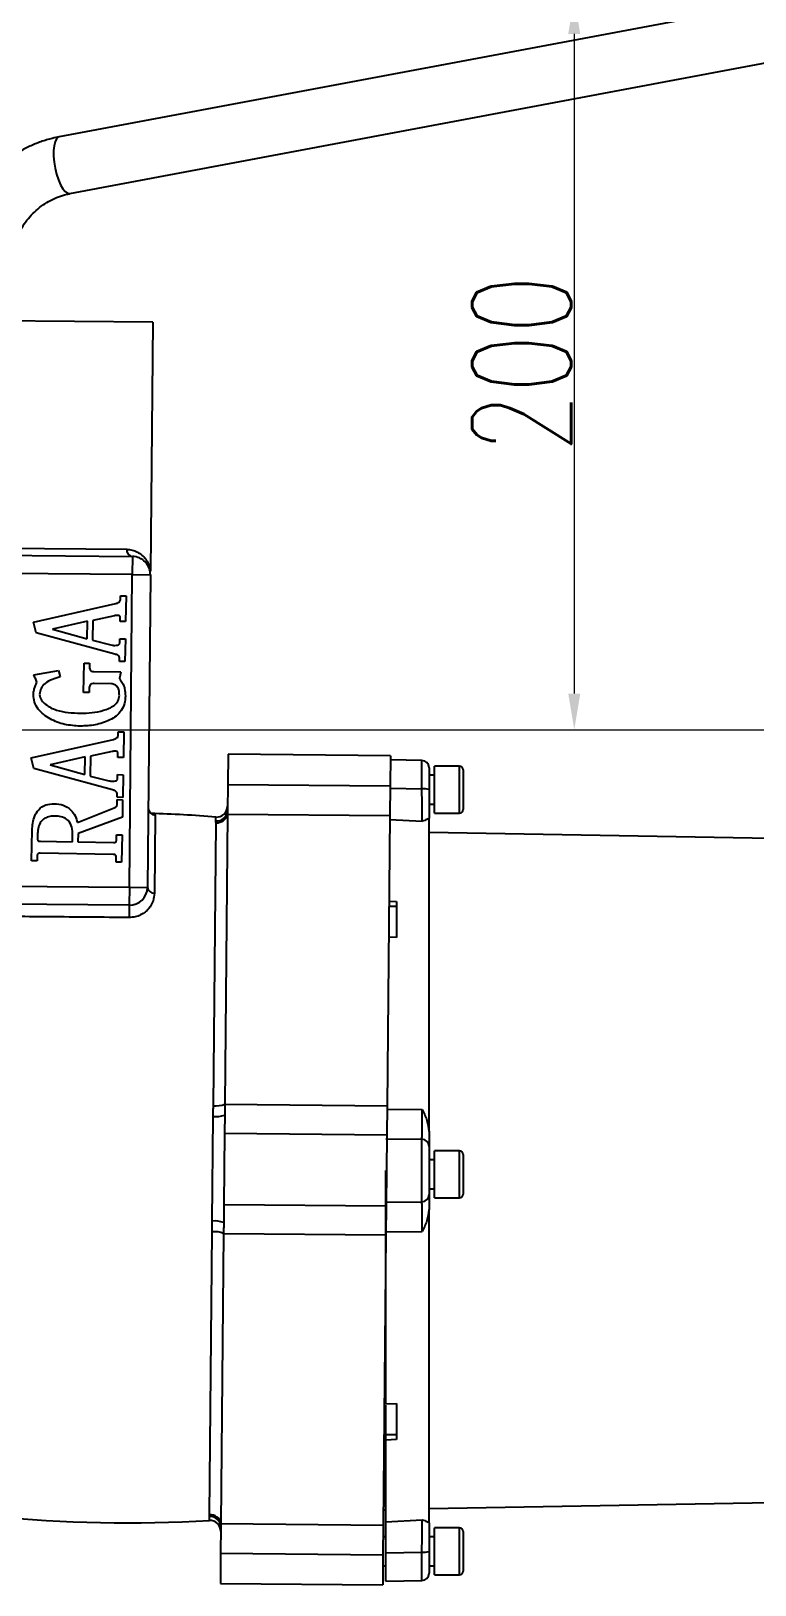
# Model space of a CAD drawing. Header units: millimetres. Extents: x 7861 to 11104, y 3791 to 6084.
# Drawn here: x 9463.9 to 9664.6, y 4180.2 to 4611.2 of the extents above; entities that cross this region are included whole.
import ezdxf

# ---------------------------------------------------------------- set-up
doc = ezdxf.new("R2010")
doc.units = ezdxf.units.MM
doc.layers.add('AM_5', color=3, linetype='Continuous', lineweight=25)
doc.styles.add('SLDTEXTSTYLE1', font='txt.shx', dxfattribs={"width": 0.7, "bigfont": 'gbcbig.shx'})
doc.dimstyles.new('SLDDIMSTYLE12$0', dxfattribs={"dimtxt": 12, "dimasz": 10, "dimexe": 0, "dimexo": 0.0625, "dimgap": 0.875, "dimtad": 1, "dimdec": 1, "dimlfac": 1.8, "dimrnd": 1e-09, "dimzin": 12, "dimdsep": 46, "dimtxsty": 'SLDTEXTSTYLE1', "dimcen": 0.09, "dimdle": 8.16, "dimclrd": 3, "dimclre": 3, "dimadec": 0, "dimazin": 3, "dimtfac": 1, "dimtdec": 1, "dimtofl": 0, "dimtmove": 0, "dimatfit": 3, "dimfxl": 0, "dimfrac": 2, "dimtolj": 1, "dimlwd": 5, "dimlwe": 5, "dimarcsym": 0})

# ---------------------------------------------------------------- blocks, each defined once
blk = doc.blocks.new('*D93')
at = {"layer": 'AM_5', "color": 3, "lineweight": 5, "transparency": 16777216}
blk.add_line((9323.59, 4417.47), (9323.59, 4856.52), dxfattribs=at)
at = {"layer": 'AM_5', "color": 3, "linetype": 'Continuous', "lineweight": 5, "transparency": 16777216}
for p, q in [((9333.59, 4856.52), (9723.89, 4856.52)), ((9733.89, 4381.74), (9733.89, 4856.52))]:
    blk.add_line(p, q, dxfattribs=at)
at = {"layer": 'AM_5', "color": 3, "transparency": 16777216}
for points in [[(9333.59, 4858.18), (9333.59, 4854.85), (9323.59, 4856.52)], [(9723.89, 4858.18), (9723.89, 4854.85), (9733.89, 4856.52)]]:
    blk.add_solid(points, dxfattribs=at)
at = {"layer": 'Defpoints', "color": 0, "transparency": 16777216}
for p in [(9733.89, 4856.52), (9323.59, 4417.41), (9733.89, 4381.68)]:
    blk.add_point(p, dxfattribs=at)
at = {"layer": 'AM_5', "color": 0, "transparency": 16777216, "insert": (9528.74, 4871.11), "char_height": 12, "attachment_point": 5, "style": 'SLDTEXTSTYLE1'}
blk.add_mtext('\\A1;{\\H2.28571x;410}', dxfattribs=at)
blk = doc.blocks.new('*D87')
at = {"layer": 'AM_5', "color": 3, "lineweight": 5, "transparency": 16777216}
blk.add_line((9637.77, 4848.91), (9710.56, 4848.91), dxfattribs=at)
at = {"layer": 'AM_5', "color": 3, "linetype": 'Continuous', "lineweight": 5, "transparency": 16777216}
for p, q in [((9710.56, 4838.91), (9710.56, 4427.41)), ((9323.65, 4417.41), (9710.56, 4417.41))]:
    blk.add_line(p, q, dxfattribs=at)
at = {"layer": 'AM_5', "color": 3, "transparency": 16777216}
for points in [[(9708.89, 4838.91), (9712.22, 4838.91), (9710.56, 4848.91)], [(9708.89, 4427.41), (9712.22, 4427.41), (9710.56, 4417.41)]]:
    blk.add_solid(points, dxfattribs=at)
at = {"layer": 'Defpoints', "color": 0, "transparency": 16777216}
for p in [(9637.71, 4848.91), (9323.59, 4417.41), (9710.56, 4417.41)]:
    blk.add_point(p, dxfattribs=at)
at = {"layer": 'AM_5', "color": 0, "transparency": 16777216, "insert": (9695.97, 4660.56), "char_height": 12, "attachment_point": 5, "rotation": 90, "style": 'SLDTEXTSTYLE1'}
blk.add_mtext('\\A1;{\\H2.28571x;430}', dxfattribs=at)
blk = doc.blocks.new('*D88')
at = {"layer": 'AM_5', "color": 3, "lineweight": 5, "transparency": 16777216}
blk.add_line((9676.86, 4620.35), (9614.5, 4620.35), dxfattribs=at)
at = {"layer": 'AM_5', "color": 3, "linetype": 'Continuous', "lineweight": 5, "transparency": 16777216}
for p, q in [((9614.5, 4610.35), (9614.5, 4427.41)), ((9323.65, 4417.41), (9614.5, 4417.41))]:
    blk.add_line(p, q, dxfattribs=at)
at = {"layer": 'AM_5', "color": 3, "transparency": 16777216}
for points in [[(9612.83, 4610.35), (9616.17, 4610.35), (9614.5, 4620.35)], [(9612.83, 4427.41), (9616.17, 4427.41), (9614.5, 4417.41)]]:
    blk.add_solid(points, dxfattribs=at)
at = {"layer": 'Defpoints', "color": 0, "transparency": 16777216}
for p in [(9676.92, 4620.35), (9323.59, 4417.41), (9614.5, 4417.41)]:
    blk.add_point(p, dxfattribs=at)
at = {"layer": 'AM_5', "color": 0, "transparency": 16777216, "insert": (9599.91, 4518.88), "char_height": 12, "attachment_point": 5, "rotation": 90, "style": 'SLDTEXTSTYLE1'}
blk.add_mtext('\\A1;{\\H2.28571x;200}', dxfattribs=at)

msp = doc.modelspace()

# ---------------------------------------------------------------- linework, layer by layer
at = {"color": 7, "linetype": 'Continuous', "lineweight": 25}
for p, q in [((9677.384, 4620.507), (9471.739, 4581.814)), ((9474.697, 4566.09), (9680.343, 4604.783)), ((9497.64, 4530.378), (9453.642, 4530.785)), ((9497.64, 4530.378), (9497.001, 4461.354)), ((9454.768, 4465.772), (9492.038, 4465.427)), ((9456.286, 4467.758), (9490.44, 4467.442)), ((9492.038, 4465.427), (9491.992, 4460.427)), ((9491.992, 4460.427), (9457.013, 4460.751)), ((9491.19, 4373.712), (9491.992, 4460.427)), ((9491.992, 4460.427), (9496.992, 4460.381)), ((9496.992, 4460.381), (9496.189, 4373.666)), ((9464.634, 4447.26), (9487.381, 4452.379)), ((9488.707, 4453.405), (9488.728, 4454.518)), ((9488.728, 4454.518), (9490.264, 4454.493)), ((9490.264, 4454.493), (9490.144, 4447.366)), ((9465.377, 4444.278), (9464.634, 4447.26)), ((9479.534, 4447.539), (9469.843, 4445.291)), ((9479.456, 4442.612), (9479.534, 4447.539)), ((9481.072, 4447.723), (9480.983, 4442.218)), ((9487.071, 4448.984), (9481.072, 4447.723)), ((9488.608, 4447.391), (9488.622, 4448.301)), ((9490.144, 4447.366), (9488.608, 4447.391)), ((9487.16, 4438.345), (9465.377, 4444.278)), ((9469.843, 4445.291), (9479.456, 4442.612)), ((9480.983, 4442.218), (9486.082, 4440.924)), ((9488.511, 4441.495), (9488.532, 4442.608)), ((9488.532, 4442.608), (9490.068, 4442.583)), ((9490.068, 4442.583), (9489.961, 4436.307)), ((9478.491, 4427.729), (9478.625, 4435.845)), ((9478.625, 4435.845), (9480.16, 4435.82)), ((9480.16, 4435.82), (9480.137, 4434.424)), ((9488.426, 4436.332), (9488.438, 4437.102)), ((9489.961, 4436.307), (9488.426, 4436.332)), ((9464.67, 4432.576), (9471.58, 4433.829)), ((9471.58, 4433.829), (9472.013, 4432.064)), ((9481.343, 4433.53), (9488.775, 4433.407)), ((9486.197, 4430.156), (9481.425, 4430.233)), ((9480.026, 4427.704), (9478.491, 4427.729)), ((9480.043, 4428.897), (9480.026, 4427.704)), ((9463.999, 4409.594), (9486.746, 4414.713)), ((9488.072, 4415.739), (9488.093, 4416.852)), ((9488.093, 4416.852), (9489.629, 4416.827)), ((9489.629, 4416.827), (9489.509, 4409.7)), ((9464.742, 4406.612), (9463.999, 4409.594)), ((9478.899, 4409.874), (9469.208, 4407.625)), ((9478.822, 4404.946), (9478.899, 4409.874)), ((9480.437, 4410.057), (9480.348, 4404.552)), ((9486.437, 4411.318), (9480.437, 4410.057)), ((9487.974, 4409.725), (9487.987, 4410.635)), ((9489.509, 4409.7), (9487.974, 4409.725)), ((9518.532, 4410.587), (9518.454, 4402.214)), ((9563.53, 4410.17), (9518.532, 4410.587)), ((9563.53, 4410.17), (9563.453, 4401.798)), ((9572.275, 4408.87), (9563.519, 4409.023)), ((9572.275, 4400.975), (9572.275, 4408.87)), ((9486.525, 4400.679), (9464.742, 4406.612)), ((9469.208, 4407.625), (9478.822, 4404.946)), ((9480.348, 4404.552), (9485.447, 4403.258)), ((9487.876, 4403.829), (9487.897, 4404.942)), ((9487.897, 4404.942), (9489.433, 4404.917)), ((9489.433, 4404.917), (9489.327, 4398.641)), ((9575.721, 4404.784), (9574.24, 4404.784)), ((9582.721, 4407.284), (9575.721, 4407.284)), ((9575.721, 4394.284), (9575.721, 4407.284)), ((9582.721, 4394.284), (9582.721, 4407.284)), ((9583.721, 4406.284), (9583.721, 4395.284)), ((9518.454, 4402.214), (9518.388, 4395.029)), ((9518.454, 4402.214), (9563.453, 4401.798)), ((9563.453, 4401.798), (9563.376, 4393.571)), ((9563.447, 4401.195), (9572.275, 4400.975)), ((9476.768, 4391.673), (9486.941, 4395.699)), ((9487.751, 4396.484), (9487.776, 4398.019)), ((9487.776, 4398.019), (9489.311, 4397.994)), ((9487.791, 4398.666), (9487.804, 4399.436)), ((9489.327, 4398.641), (9487.791, 4398.666)), ((9489.311, 4397.994), (9489.229, 4393.104)), ((9574.24, 4396.784), (9575.721, 4396.784)), ((9489.229, 4393.104), (9476.96, 4388.621)), ((9498.327, 4393.734), (9498.127, 4372.096)), ((9514.469, 4313.127), (9515.196, 4391.602)), ((9515.152, 4392.1), (9515.162, 4393.186)), ((9518.378, 4393.987), (9517.634, 4313.537)), ((9518.378, 4393.987), (9563.376, 4393.571)), ((9563.376, 4393.571), (9562.632, 4313.121)), ((9563.367, 4392.517), (9572.345, 4392.058)), ((9575.721, 4394.284), (9582.721, 4394.284)), ((9464.095, 4381.066), (9464.232, 4389.493)), ((9465.754, 4388.617), (9465.729, 4387.055)), ((9475.386, 4386.308), (9475.425, 4388.742)), ((9476.96, 4388.621), (9476.922, 4386.283)), ((9487.591, 4386.698), (9487.616, 4388.233)), ((9487.616, 4388.233), (9489.151, 4388.208)), ((9489.151, 4388.208), (9489.028, 4380.659)), ((9703.767, 4386.634), (9574.24, 4388.895)), ((9486.731, 4382.826), (9466.453, 4383.158)), ((9466.51, 4386.454), (9475.386, 4386.308)), ((9476.922, 4386.283), (9486.788, 4386.122)), ((9465.63, 4381.041), (9464.095, 4381.066)), ((9465.647, 4382.234), (9465.63, 4381.041)), ((9487.492, 4380.684), (9487.509, 4381.877)), ((9489.028, 4380.659), (9487.492, 4380.684)), ((9456.999, 4374.028), (9491.19, 4373.712)), ((9491.19, 4373.712), (9491.143, 4368.712)), ((9491.19, 4373.712), (9496.189, 4373.666)), ((9563.157, 4369.87), (9565.24, 4369.792)), ((9491.143, 4368.712), (9456.828, 4369.03)), ((9565.24, 4368.369), (9563.143, 4368.369)), ((9565.24, 4359.797), (9563.065, 4359.878)), ((9514.125, 4281.125), (9514.394, 4310.158)), ((9517.558, 4310.494), (9517.606, 4310.573)), ((9517.606, 4310.573), (9517.559, 4305.461)), ((9517.634, 4313.537), (9562.632, 4313.121)), ((9562.632, 4313.121), (9562.557, 4305.044)), ((9562.623, 4312.178), (9572.345, 4312.063)), ((9517.559, 4305.461), (9517.377, 4285.762)), ((9517.559, 4305.461), (9562.557, 4305.044)), ((9562.557, 4305.044), (9562.375, 4285.346)), ((9562.24, 4303.98), (9572.275, 4303.831)), ((9572.275, 4286.478), (9572.275, 4303.831)), ((9575.721, 4298.081), (9574.24, 4298.081)), ((9582.721, 4300.581), (9575.721, 4300.581)), ((9575.721, 4287.581), (9575.721, 4300.581)), ((9582.721, 4287.581), (9582.721, 4300.581)), ((9583.721, 4299.581), (9583.721, 4288.581)), ((9574.24, 4290.081), (9575.721, 4290.081)), ((9517.377, 4285.762), (9517.329, 4280.65)), ((9517.377, 4285.762), (9562.375, 4285.346)), ((9562.24, 4286.329), (9572.275, 4286.478)), ((9562.375, 4285.346), (9562.3, 4277.269)), ((9575.721, 4287.581), (9582.721, 4287.581)), ((9517.282, 4280.73), (9517.329, 4280.65)), ((9513.42, 4199.68), (9514.146, 4278.155)), ((9517.302, 4277.686), (9516.557, 4197.236)), ((9517.302, 4277.686), (9562.3, 4277.269)), ((9562.3, 4277.269), (9561.556, 4196.819)), ((9562.24, 4278.127), (9572.345, 4278.246)), ((9562.24, 4256.104), (9562.104, 4256.133)), ((9562.077, 4253.145), (9562.24, 4253.111)), ((9562.24, 4230.4), (9565.24, 4230.512)), ((9562.24, 4221.94), (9565.24, 4221.94)), ((9562.24, 4220.405), (9562.24, 4221.94)), ((9565.24, 4220.517), (9562.24, 4220.405)), ((9574.24, 4201.414), (9703.767, 4203.675)), ((9513.357, 4198.097), (9513.367, 4199.183)), ((9561.594, 4201.016), (9562.24, 4201)), ((9562.24, 4197.735), (9572.345, 4198.252)), ((9516.548, 4196.194), (9516.481, 4189.009)), ((9516.557, 4197.236), (9561.556, 4196.819)), ((9561.556, 4196.819), (9561.479, 4188.592)), ((9562.24, 4193.525), (9561.525, 4193.525)), ((9575.721, 4193.525), (9574.24, 4193.525)), ((9582.721, 4196.025), (9575.721, 4196.025)), ((9575.721, 4189.525), (9575.721, 4196.025)), ((9582.721, 4189.525), (9582.721, 4196.025)), ((9583.721, 4195.025), (9583.721, 4189.525)), ((9516.481, 4189.009), (9516.404, 4180.637)), ((9516.481, 4189.009), (9561.479, 4188.592)), ((9562.24, 4189.084), (9572.275, 4189.334)), ((9572.275, 4181.439), (9572.275, 4189.334)), ((9575.721, 4183.025), (9575.721, 4189.525)), ((9582.721, 4183.025), (9582.721, 4189.525)), ((9583.721, 4189.525), (9583.721, 4184.025)), ((9561.479, 4188.592), (9561.402, 4180.22)), ((9561.451, 4185.525), (9562.24, 4185.525)), ((9574.24, 4185.525), (9575.721, 4185.525)), ((9516.404, 4180.637), (9561.402, 4180.22)), ((9562.24, 4181.264), (9572.275, 4181.439)), ((9575.721, 4183.025), (9582.721, 4183.025))]:
    msp.add_line(p, q, dxfattribs=at)
at = {"color": 7, "linetype": 'Continuous', "lineweight": 25, "flags": 128}
msp.add_lwpolyline([(9471.739, 4581.814), (9471.482, 4581.726), (9470.975, 4581.271), (9470.574, 4580.473), (9470.296, 4579.37), (9470.155, 4578.013), (9470.157, 4576.467), (9470.302, 4574.803), (9470.583, 4573.1), (9470.988, 4571.436), (9471.497, 4569.89), (9472.087, 4568.534), (9472.729, 4567.431), (9473.394, 4566.633), (9474.051, 4566.177), (9474.669, 4566.085), (9474.697, 4566.09)], dxfattribs=at)
at = {"color": 7, "linetype": 'Continuous', "lineweight": 25}
for centre, radius, start, end in [((9492.27, 4467.252), 1.839, 174.06389, 262.77702), ((9491.992, 4460.427), 5, 359.46975, 89.46975), ((9572.24, 4406.87), 2, 0, 89), ((9582.721, 4406.284), 1, 0, 90), ((9572.756, 4395.647), 5.35, 73.8962, 95.15834), ((9498.389, 4395.728), 1.996, 179.58251, 268.20441), ((9515.398, 4396.177), 3, 265.48139, 359.46975), ((9485.928, 4023.271), 371.068, 85.48139, 88.26805), ((9515.402, 4395.075), 2.986, 265.19411, 359.11726), ((9515.447, 4394.582), 2.991, 265.17255, 348.53459), ((9582.721, 4395.284), 1, 270, 0), ((9491.19, 4373.712), 5, 269.46975, 359.46975), ((9497.981, 4373.897), 1.807, 187.36353, 274.61362), ((9613.344, 4365.488), 122.243, 178.48867, 180.0874), ((9515.207, 4317.552), 7.439, 263.72539, 288.42263), ((9515.194, 4319.936), 6.848, 263.92272, 290.86986), ((9572.245, 4301.836), 1.995, 0.12484, 89.13021), ((9582.721, 4299.581), 1, 0, 90), ((9572.245, 4288.473), 1.995, 270.86979, 359.87516), ((9582.721, 4288.581), 1, 270, 0), ((9514.801, 4273.716), 7.439, 70.517, 95.21406), ((9514.745, 4271.334), 6.848, 68.06964, 95.01678), ((9490.974, 4568.489), 371.068, 254.81724, 273.45811), ((9513.538, 4195.102), 3, 359.46975, 93.45811), ((9513.562, 4196.203), 2.986, 359.82225, 93.74539), ((9513.616, 4196.696), 2.991, 10.40491, 93.76695), ((9582.721, 4195.025), 1, 0, 90), ((9572.756, 4194.663), 5.35, 264.84166, 286.1038), ((9572.24, 4183.439), 2, 271, 0), ((9582.721, 4184.025), 1, 270, 0)]:
    msp.add_arc(centre, radius, start, end, dxfattribs=at)
for points, knots in [([(9471.739, 4581.814), (9471.093, 4581.681), (9469.37, 4581.326), (9466.625, 4580.492), (9463.552, 4579.248), (9460.599, 4577.71), (9457.793, 4575.897), (9455.15, 4573.825), (9452.716, 4571.492), (9451.015, 4569.644), (9450.207, 4568.521), (9450.06, 4568.317)], [0, 0, 0, 0, 0.07644841, 0.20395917, 0.3315336, 0.45922047, 0.58705266, 0.71505474, 0.84324251, 0.97162313, 1, 1, 1, 1]), ([(9457.986, 4544.407), (9457.992, 4544.812), (9458.012, 4546.085), (9458.245, 4548.217), (9458.794, 4550.755), (9459.616, 4553.203), (9460.694, 4555.525), (9462.014, 4557.69), (9463.556, 4559.669), (9465.3, 4561.436), (9467.222, 4562.967), (9469.297, 4564.242), (9471.499, 4565.239), (9473.321, 4565.809), (9474.399, 4566.029), (9474.697, 4566.09)], [0, 0, 0, 0, 0.0388685, 0.122312, 0.205783, 0.2892937, 0.372903, 0.4566768, 0.540689, 0.6250196, 0.7097504, 0.7949563, 0.8806914, 0.9669723, 1, 1, 1, 1]), ([(9490.44, 4467.442), (9490.971, 4467.397), (9492.05, 4467.305), (9493.445, 4466.721), (9494.471, 4466.018), (9495.186, 4465.326), (9495.664, 4464.749), (9496.02, 4464.209), (9496.281, 4463.732), (9496.464, 4463.343), (9496.664, 4462.837), (9496.861, 4462.226), (9496.958, 4461.623), (9497.001, 4461.354)], [0, 0, 0, 0, 0.1628704, 0.3314217, 0.4993427, 0.5864084, 0.6692955, 0.7482557, 0.7935025, 0.8354185, 0.8741145, 0.9437361, 1, 1, 1, 1]), ([(9487.381, 4452.379), (9487.699, 4452.478), (9488.143, 4452.615), (9488.61, 4453.019), (9488.675, 4453.277), (9488.707, 4453.405)], [0, 0, 0, 0, 0.5601282, 0.7808039, 1, 1, 1, 1]), ([(9487.982, 4449.104), (9487.81, 4449.1), (9487.501, 4449.093), (9487.203, 4449.017), (9487.071, 4448.984)], [0, 0, 0, 0, 0.55976568, 1, 1, 1, 1]), ([(9488.622, 4448.301), (9488.622, 4448.428), (9488.621, 4448.606), (9488.572, 4448.828), (9488.477, 4449), (9488.244, 4449.077), (9488.07, 4449.095), (9487.982, 4449.104)], [0, 0, 0, 0, 0.3139199, 0.4380097, 0.5609066, 0.7790995, 1, 1, 1, 1]), ([(9486.082, 4440.924), (9486.277, 4440.882), (9486.627, 4440.808), (9486.983, 4440.792), (9487.14, 4440.785)], [0, 0, 0, 0, 0.5600892, 1, 1, 1, 1]), ([(9487.14, 4440.785), (9487.433, 4440.792), (9487.799, 4440.8), (9488.214, 4440.944), (9488.393, 4441.076), (9488.5, 4441.276), (9488.507, 4441.422), (9488.511, 4441.495)], [0, 0, 0, 0, 0.4997087, 0.6253075, 0.74988, 0.8749065, 1, 1, 1, 1]), ([(9480.137, 4434.424), (9480.163, 4434.266), (9480.217, 4433.95), (9480.684, 4433.568), (9481.093, 4433.544), (9481.343, 4433.53)], [0, 0, 0, 0, 0.2792798, 0.559615, 1, 1, 1, 1]), ([(9488.438, 4437.102), (9488.421, 4437.288), (9488.385, 4437.66), (9487.921, 4438.186), (9487.449, 4438.285), (9487.16, 4438.345)], [0, 0, 0, 0, 0.2801792, 0.5598482, 1, 1, 1, 1]), ([(9465.486, 4430.551), (9465.373, 4430.943), (9465.17, 4431.647), (9464.824, 4432.291), (9464.67, 4432.576)], [0, 0, 0, 0, 0.5573748, 1, 1, 1, 1]), ([(9465.074, 4429.378), (9465.161, 4429.594), (9465.315, 4429.979), (9465.434, 4430.376), (9465.486, 4430.551)], [0, 0, 0, 0, 0.5601683, 1, 1, 1, 1]), ([(9472.013, 4432.064), (9471.283, 4431.841), (9469.824, 4431.395), (9467.913, 4430.442), (9466.519, 4428.941), (9466.348, 4427.737), (9466.263, 4427.135)], [0, 0, 0, 0, 0.2810763, 0.5615149, 0.7809411, 1, 1, 1, 1]), ([(9481.425, 4430.233), (9481.217, 4430.226), (9480.804, 4430.212), (9480.282, 4429.889), (9480.07, 4429.383), (9480.052, 4429.059), (9480.043, 4428.897)], [0, 0, 0, 0, 0.280911, 0.5582699, 0.7787555, 1, 1, 1, 1]), ([(9488.404, 4426.914), (9488.395, 4427.323), (9488.375, 4428.138), (9487.961, 4429.231), (9487.146, 4429.957), (9486.514, 4430.09), (9486.197, 4430.156)], [0, 0, 0, 0, 0.2808751, 0.5605628, 0.7799317, 1, 1, 1, 1]), ([(9488.775, 4433.407), (9488.721, 4433.094), (9488.626, 4432.535), (9488.51, 4431.979), (9488.46, 4431.735)], [0, 0, 0, 0, 0.5605094, 1, 1, 1, 1]), ([(9488.46, 4431.735), (9488.466, 4431.612), (9488.476, 4431.39), (9488.628, 4431.231), (9488.695, 4431.161)], [0, 0, 0, 0, 0.5575041, 1, 1, 1, 1]), ([(9488.695, 4431.161), (9488.954, 4430.802), (9489.471, 4430.084), (9490.004, 4428.576), (9490.053, 4427.439), (9490.083, 4426.744)], [0, 0, 0, 0, 0.2802018, 0.5601492, 1, 1, 1, 1]), ([(9464.583, 4427.162), (9464.623, 4427.587), (9464.694, 4428.348), (9464.958, 4429.063), (9465.074, 4429.378)], [0, 0, 0, 0, 0.559723, 1, 1, 1, 1]), ([(9477.543, 4418.383), (9476.102, 4418.48), (9473.223, 4418.673), (9469.814, 4419.993), (9467.387, 4421.55), (9465.83, 4423.062), (9464.742, 4424.993), (9464.636, 4426.439), (9464.583, 4427.162)], [0, 0, 0, 0, 0.250198, 0.5000902, 0.6252933, 0.7503338, 0.8751628, 1, 1, 1, 1]), ([(9466.263, 4427.135), (9466.402, 4426.589), (9466.682, 4425.488), (9468.022, 4424.389), (9469.395, 4423.446), (9471.488, 4422.611), (9474.25, 4422.091), (9476.485, 4422.005), (9477.602, 4421.963)], [0, 0, 0, 0, 0.1232326, 0.2482824, 0.3735693, 0.4988535, 0.7492999, 1, 1, 1, 1]), ([(9490.083, 4426.744), (9490.031, 4426.04), (9489.928, 4424.634), (9489.04, 4422.676), (9487.582, 4421.111), (9485.124, 4419.723), (9481.763, 4418.566), (9478.95, 4418.444), (9477.543, 4418.383)], [0, 0, 0, 0, 0.1250629, 0.2499226, 0.3747956, 0.499904, 0.7499191, 1, 1, 1, 1]), ([(9477.602, 4421.963), (9478.685, 4421.986), (9480.849, 4422.033), (9483.503, 4422.608), (9485.557, 4423.298), (9486.98, 4424.071), (9488.163, 4425.285), (9488.324, 4426.372), (9488.404, 4426.914)], [0, 0, 0, 0, 0.2504412, 0.5008397, 0.6261308, 0.7511804, 0.8757098, 1, 1, 1, 1]), ([(9486.746, 4414.713), (9487.065, 4414.812), (9487.508, 4414.95), (9487.975, 4415.353), (9488.04, 4415.611), (9488.072, 4415.739)], [0, 0, 0, 0, 0.5601282, 0.7808039, 1, 1, 1, 1]), ([(9487.347, 4411.438), (9487.175, 4411.434), (9486.867, 4411.427), (9486.568, 4411.352), (9486.437, 4411.318)], [0, 0, 0, 0, 0.5597657, 1, 1, 1, 1]), ([(9487.987, 4410.635), (9487.987, 4410.762), (9487.986, 4410.94), (9487.937, 4411.162), (9487.842, 4411.334), (9487.61, 4411.411), (9487.435, 4411.429), (9487.347, 4411.438)], [0, 0, 0, 0, 0.31391986, 0.43800974, 0.56090663, 0.77909947, 1, 1, 1, 1]), ([(9574.24, 4406.87), (9574.24, 4406.787), (9574.24, 4406.615), (9574.24, 4405.232), (9574.24, 4403.203), (9574.24, 4401.573), (9574.24, 4400.787)], [0, 0, 0, 0, 0.2412869, 0.5, 0.7587131, 1, 1, 1, 1]), ([(9485.447, 4403.258), (9485.643, 4403.216), (9485.992, 4403.142), (9486.348, 4403.126), (9486.505, 4403.119)], [0, 0, 0, 0, 0.5600892, 1, 1, 1, 1]), ([(9486.505, 4403.119), (9486.798, 4403.126), (9487.165, 4403.134), (9487.579, 4403.278), (9487.758, 4403.41), (9487.866, 4403.61), (9487.873, 4403.756), (9487.876, 4403.829)], [0, 0, 0, 0, 0.4997087, 0.6253075, 0.74988, 0.8749065, 1, 1, 1, 1]), ([(9487.804, 4399.436), (9487.786, 4399.622), (9487.751, 4399.994), (9487.286, 4400.52), (9486.814, 4400.619), (9486.525, 4400.679)], [0, 0, 0, 0, 0.2801792, 0.5598482, 1, 1, 1, 1]), ([(9572.345, 4392.058), (9572.344, 4392.333), (9572.343, 4392.703), (9572.338, 4393.658), (9572.334, 4394.336), (9572.328, 4395.152), (9572.318, 4396.17), (9572.306, 4397.481), (9572.292, 4399.111), (9572.281, 4400.334), (9572.275, 4400.975)], [0, 0, 0, 0, 0.2442906, 0.329037, 0.4144904, 0.500125, 0.5979935, 0.7157718, 0.8510735, 1, 1, 1, 1]), ([(9574.24, 4400.787), (9574.24, 4400.027), (9574.24, 4398.512), (9574.24, 4396.384), (9574.24, 4394.427), (9574.24, 4393.362), (9574.24, 4392.828)], [0, 0, 0, 0, 0.2507669, 0.5000113, 0.749245, 1, 1, 1, 1]), ([(9464.232, 4389.493), (9464.265, 4390.171), (9464.333, 4391.527), (9464.881, 4393.504), (9465.998, 4395.371), (9467.956, 4396.733), (9469.563, 4396.835), (9470.368, 4396.885)], [0, 0, 0, 0, 0.187363, 0.3745086, 0.5612143, 0.7801737, 1, 1, 1, 1]), ([(9470.368, 4396.885), (9471.215, 4396.816), (9472.904, 4396.677), (9474.878, 4395.293), (9476.25, 4393.593), (9476.596, 4392.312), (9476.768, 4391.673)], [0, 0, 0, 0, 0.2803422, 0.5595546, 0.7801923, 1, 1, 1, 1]), ([(9486.941, 4395.699), (9487.147, 4395.789), (9487.433, 4395.913), (9487.707, 4396.221), (9487.736, 4396.396), (9487.751, 4396.484)], [0, 0, 0, 0, 0.5604742, 0.7797483, 1, 1, 1, 1]), ([(9470.593, 4393.442), (9470.105, 4393.427), (9469.13, 4393.396), (9467.723, 4392.916), (9466.509, 4391.894), (9465.86, 4390.336), (9465.789, 4389.191), (9465.754, 4388.617)], [0, 0, 0, 0, 0.1870992, 0.3738744, 0.5601486, 0.7795676, 1, 1, 1, 1]), ([(9475.425, 4388.742), (9475.369, 4389.46), (9475.257, 4390.892), (9474.008, 4392.595), (9472.278, 4393.337), (9471.156, 4393.407), (9470.593, 4393.442)], [0, 0, 0, 0, 0.27997044, 0.55873638, 0.77892779, 1, 1, 1, 1]), ([(9497.484, 4393.984), (9497.64, 4393.967), (9498.227, 4393.901), (9498.284, 4393.805), (9498.327, 4393.734)], [0, 0, 0, 0, 0.2647653, 1, 1, 1, 1]), ([(9515.196, 4391.602), (9515.188, 4391.701), (9515.175, 4391.878), (9515.159, 4392.032), (9515.152, 4392.1)], [0, 0, 0, 0, 0.55999703, 1, 1, 1, 1]), ([(9518.388, 4395.029), (9518.387, 4394.912), (9518.384, 4394.615), (9518.381, 4394.243), (9518.379, 4394.073), (9518.378, 4393.987)], [0, 0, 0, 0, 0.2461834, 0.6204204, 1, 1, 1, 1]), ([(9574.24, 4392.828), (9574.095, 4392.708), (9573.802, 4392.467), (9572.832, 4392.194), (9572.345, 4392.058)], [0, 0, 0, 0, 0.4975573, 1, 1, 1, 1]), ([(9465.729, 4387.055), (9465.734, 4386.985), (9465.743, 4386.844), (9465.836, 4386.645), (9466.098, 4386.464), (9466.34, 4386.458), (9466.51, 4386.454)], [0, 0, 0, 0, 0.187228, 0.3744391, 0.5604304, 1, 1, 1, 1]), ([(9466.453, 4383.158), (9466.364, 4383.153), (9466.187, 4383.142), (9465.918, 4383.074), (9465.66, 4382.756), (9465.652, 4382.45), (9465.647, 4382.234)], [0, 0, 0, 0, 0.1871087, 0.3762615, 0.5609695, 1, 1, 1, 1]), ([(9487.509, 4381.877), (9487.508, 4382.01), (9487.506, 4382.274), (9487.381, 4382.658), (9487.046, 4382.808), (9486.836, 4382.82), (9486.731, 4382.826)], [0, 0, 0, 0, 0.2809541, 0.5584494, 0.7790389, 1, 1, 1, 1]), ([(9486.788, 4386.122), (9486.894, 4386.122), (9487.104, 4386.121), (9487.403, 4386.207), (9487.564, 4386.448), (9487.582, 4386.614), (9487.591, 4386.698)], [0, 0, 0, 0, 0.2813469, 0.5592114, 0.7791941, 1, 1, 1, 1]), ([(9498.127, 4372.096), (9498.054, 4371.367), (9497.91, 4369.911), (9496.894, 4368.099), (9495.608, 4366.814), (9494.354, 4366.003), (9492.825, 4365.41), (9491.675, 4365.338), (9491.101, 4365.302)], [0, 0, 0, 0, 0.2498042, 0.4989794, 0.6243932, 0.7496271, 0.8750278, 1, 1, 1, 1]), ([(9491.101, 4365.302), (9487.409, 4365.335), (9480.034, 4365.403), (9469.008, 4365.501), (9461.702, 4365.563), (9458.06, 4365.594)], [0, 0, 0, 0, 0.3344331, 0.6681512, 1, 1, 1, 1]), ([(9514.394, 4310.158), (9514.41, 4310.713), (9514.439, 4311.704), (9514.46, 4312.692), (9514.469, 4313.127)], [0, 0, 0, 0, 0.5599962, 1, 1, 1, 1]), ([(9517.634, 4313.537), (9517.629, 4313.031), (9517.622, 4312.265), (9517.613, 4311.286), (9517.609, 4310.811), (9517.606, 4310.573)], [0, 0, 0, 0, 0.4935547, 0.7459691, 1, 1, 1, 1]), ([(9572.275, 4303.831), (9572.281, 4303.928), (9572.292, 4304.112), (9572.304, 4304.714), (9572.315, 4305.329), (9572.322, 4305.871), (9572.334, 4306.966), (9572.343, 4308.925), (9572.344, 4311.032), (9572.345, 4312.063)], [0, 0, 0, 0, 0.1490594, 0.2844868, 0.3652537, 0.4374076, 0.5004523, 0.7554677, 1, 1, 1, 1]), ([(9572.345, 4312.063), (9572.832, 4311.092), (9573.802, 4309.159), (9574.095, 4307.012), (9574.24, 4305.944)], [0, 0, 0, 0, 0.50244267, 1, 1, 1, 1]), ([(9574.24, 4305.944), (9574.24, 4305.392), (9574.24, 4304.29), (9574.24, 4303.07), (9574.24, 4302.184), (9574.24, 4301.955), (9574.24, 4301.84)], [0, 0, 0, 0, 0.250755, 0.4999887, 0.7492331, 1, 1, 1, 1]), ([(9574.24, 4301.84), (9574.24, 4301.683), (9574.24, 4301.356), (9574.24, 4299.774), (9574.24, 4297.606), (9574.24, 4295.952), (9574.24, 4295.155)], [0, 0, 0, 0, 0.2412869, 0.5, 0.7587131, 1, 1, 1, 1]), ([(9574.24, 4295.155), (9574.24, 4294.357), (9574.24, 4292.703), (9574.24, 4290.535), (9574.24, 4288.954), (9574.24, 4288.627), (9574.24, 4288.469)], [0, 0, 0, 0, 0.2412869, 0.5, 0.7587131, 1, 1, 1, 1]), ([(9574.24, 4288.469), (9574.24, 4288.354), (9574.24, 4288.125), (9574.24, 4287.239), (9574.24, 4286.019), (9574.24, 4284.918), (9574.24, 4284.365)], [0, 0, 0, 0, 0.2507669, 0.5000113, 0.749245, 1, 1, 1, 1]), ([(9562.24, 4278.127), (9562.24, 4279.159), (9562.24, 4281.221), (9562.24, 4283.765), (9562.24, 4285.647), (9562.24, 4286.101), (9562.24, 4286.329)], [0, 0, 0, 0, 0.2500466, 0.4994486, 0.7493959, 1, 1, 1, 1]), ([(9572.345, 4278.246), (9572.344, 4279.28), (9572.343, 4280.673), (9572.338, 4282.207), (9572.334, 4283.087), (9572.328, 4283.926), (9572.318, 4284.752), (9572.306, 4285.535), (9572.292, 4286.197), (9572.281, 4286.381), (9572.275, 4286.478)], [0, 0, 0, 0, 0.2442906, 0.329037, 0.4144904, 0.500125, 0.5979935, 0.7157718, 0.8510735, 1, 1, 1, 1]), ([(9574.24, 4284.365), (9574.095, 4283.297), (9573.802, 4281.151), (9572.832, 4279.217), (9572.345, 4278.246)], [0, 0, 0, 0, 0.4975573, 1, 1, 1, 1]), ([(9514.146, 4278.155), (9514.143, 4278.709), (9514.137, 4279.697), (9514.129, 4280.688), (9514.125, 4281.125)], [0, 0, 0, 0, 0.559997, 1, 1, 1, 1]), ([(9517.329, 4280.65), (9517.327, 4280.419), (9517.322, 4279.838), (9517.313, 4278.851), (9517.306, 4278.076), (9517.302, 4277.686)], [0, 0, 0, 0, 0.2461834, 0.6204204, 1, 1, 1, 1]), ([(9562.24, 4221.94), (9562.24, 4223.508), (9562.24, 4226.073), (9562.24, 4228.937), (9562.24, 4230.05)], [0, 0, 0, 0, 0.6111951, 1, 1, 1, 1]), ([(9513.367, 4199.183), (9513.379, 4199.27), (9513.4, 4199.425), (9513.414, 4199.602), (9513.42, 4199.68)], [0, 0, 0, 0, 0.5599962, 1, 1, 1, 1]), ([(9562.24, 4189.084), (9562.24, 4190.13), (9562.24, 4192.218), (9562.24, 4194.867), (9562.24, 4196.888), (9562.24, 4197.452), (9562.24, 4197.735)], [0, 0, 0, 0, 0.2500652, 0.4994456, 0.7493864, 1, 1, 1, 1]), ([(9572.275, 4189.334), (9572.281, 4189.975), (9572.292, 4191.198), (9572.304, 4192.678), (9572.315, 4193.767), (9572.322, 4194.533), (9572.334, 4195.82), (9572.343, 4197.4), (9572.344, 4197.972), (9572.345, 4198.252)], [0, 0, 0, 0, 0.1490594, 0.2844868, 0.3652537, 0.4374076, 0.5004523, 0.7554677, 1, 1, 1, 1]), ([(9572.345, 4198.252), (9572.832, 4198.115), (9573.802, 4197.842), (9574.095, 4197.601), (9574.24, 4197.481)], [0, 0, 0, 0, 0.5024427, 1, 1, 1, 1]), ([(9574.24, 4197.481), (9574.24, 4196.947), (9574.24, 4195.882), (9574.24, 4193.926), (9574.24, 4191.797), (9574.24, 4190.282), (9574.24, 4189.522)], [0, 0, 0, 0, 0.250755, 0.4999887, 0.7492331, 1, 1, 1, 1]), ([(9516.557, 4197.236), (9516.556, 4197.12), (9516.555, 4196.945), (9516.551, 4196.557), (9516.549, 4196.315), (9516.548, 4196.194)], [0, 0, 0, 0, 0.49355474, 0.74596906, 1, 1, 1, 1]), ([(9574.24, 4189.522), (9574.24, 4188.736), (9574.24, 4187.106), (9574.24, 4185.077), (9574.24, 4183.694), (9574.24, 4183.522), (9574.24, 4183.439)], [0, 0, 0, 0, 0.2412869, 0.5, 0.7587131, 1, 1, 1, 1])]:
    msp.add_open_spline(points, degree=3, knots=knots, dxfattribs=at)
for points in [[(9574.24, 4305.944), (9574.24, 4309.596), (9574.24, 4316.899), (9574.24, 4327.542), (9574.24, 4337.785), (9574.24, 4347.486), (9574.24, 4356.525), (9574.24, 4364.787), (9574.24, 4372.168), (9574.24, 4378.573), (9574.24, 4383.928), (9574.24, 4388.136), (9574.24, 4391.256), (9574.24, 4392.304), (9574.24, 4392.828)], [(9565.24, 4369.792), (9565.24, 4368.216), (9565.24, 4365.063), (9565.24, 4361.553), (9565.24, 4359.797)], [(9562.24, 4286.329), (9562.24, 4286.571), (9562.24, 4287.055), (9562.24, 4289.142), (9562.24, 4291.928), (9562.24, 4294.079), (9562.24, 4295.155)], [(9574.24, 4197.481), (9574.24, 4198.005), (9574.24, 4199.053), (9574.24, 4202.173), (9574.24, 4206.381), (9574.24, 4211.736), (9574.24, 4218.141), (9574.24, 4225.522), (9574.24, 4233.784), (9574.24, 4242.823), (9574.24, 4252.524), (9574.24, 4262.767), (9574.24, 4273.41), (9574.24, 4280.713), (9574.24, 4284.365)], [(9562.24, 4230.4), (9562.24, 4232.697), (9562.24, 4237.29), (9562.24, 4244.791), (9562.24, 4252.662), (9562.24, 4260.891), (9562.24, 4269.385), (9562.24, 4275.213), (9562.24, 4278.127)], [(9565.24, 4230.512), (9565.24, 4228.757), (9565.24, 4225.246), (9565.24, 4222.093), (9565.24, 4220.517)], [(9562.24, 4197.735), (9562.24, 4198.323), (9562.24, 4199.498), (9562.24, 4202.251), (9562.24, 4205.698), (9562.24, 4209.899), (9562.24, 4214.744), (9562.24, 4218.518), (9562.24, 4220.405)], [(9562.24, 4181.264), (9562.24, 4181.378), (9562.24, 4181.605), (9562.24, 4183.369), (9562.24, 4185.922), (9562.24, 4188.03), (9562.24, 4189.084)]]:
    msp.add_open_spline(points, degree=3, dxfattribs=at)

# ---------------------------------------------------------------- dimensions: what is measured, and where the dimension line sits
at = {"layer": 'AM_5'}
dim = msp.add_linear_dim(base=(9733.89, 4856.517), p1=(9323.587, 4417.411), p2=(9733.89, 4381.679), text='{\\H2.28571x;410}', dimstyle='SLDDIMSTYLE12$0', override={"dimlfac": 1}, dxfattribs=at)
dim.commit()
dim.dimension.update_dxf_attribs({"geometry": '*D93', "text_midpoint": (9528.738, 4856.517), "dimtype": 160})
for base, p1, text, picture, middle in [((9710.556, 4417.411), (9637.712, 4848.911), '{\\H2.28571x;430}', '*D87', (9710.556, 4660.555)), ((9614.5, 4417.411), (9676.918, 4620.354), '{\\H2.28571x;200}', '*D88', (9614.5, 4518.883))]:
    dim = msp.add_linear_dim(base=base, p1=p1, p2=(9323.587, 4417.411), angle=90, text=text, dimstyle='SLDDIMSTYLE12$0', override={"dimlfac": 1}, dxfattribs=at)
    dim.commit()
    dim.dimension.update_dxf_attribs({"geometry": picture, "text_midpoint": middle, "dimtype": 160})

doc.saveas('drawing.dxf')
